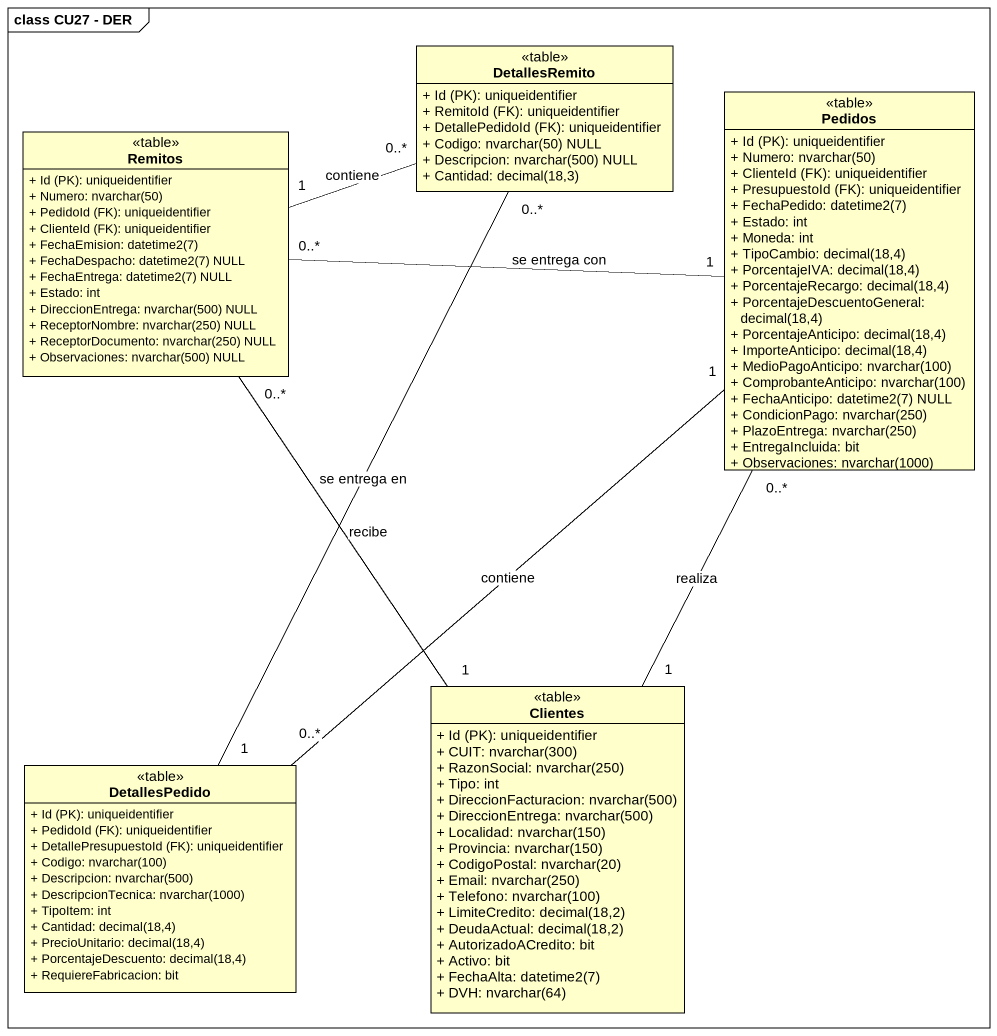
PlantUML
@startuml
mainframe class CU27 - DER
hide circle
hide empty members
skinparam classAttributeIconSize 0
class DetallesRemito <<table>> {
  {field} + Id (PK): uniqueidentifier
  {field} + RemitoId (FK): uniqueidentifier
  {field} + DetallePedidoId (FK): uniqueidentifier
  {field} + Codigo: nvarchar(50) NULL
  {field} + Descripcion: nvarchar(500) NULL
  {field} + Cantidad: decimal(18,3)
}
class Pedidos <<table>> {
  {field} + Id (PK): uniqueidentifier
  {field} + Numero: nvarchar(50)
  {field} + ClienteId (FK): uniqueidentifier
  {field} + PresupuestoId (FK): uniqueidentifier
  {field} + FechaPedido: datetime2(7)
  + Estado: int
  + Moneda: int
  {field} + TipoCambio: decimal(18,4)
  {field} + PorcentajeIVA: decimal(18,4)
  {field} + PorcentajeRecargo: decimal(18,4)
  {field} + PorcentajeDescuentoGeneral: decimal(18,4)
  {field} + PorcentajeAnticipo: decimal(18,4)
  {field} + ImporteAnticipo: decimal(18,4)
  {field} + MedioPagoAnticipo: nvarchar(100)
  {field} + ComprobanteAnticipo: nvarchar(100)
  {field} + FechaAnticipo: datetime2(7) NULL
  {field} + CondicionPago: nvarchar(250)
  {field} + PlazoEntrega: nvarchar(250)
  + EntregaIncluida: bit
  {field} + Observaciones: nvarchar(1000)
}
class Remitos <<table>> {
  {field} + Id (PK): uniqueidentifier
  {field} + Numero: nvarchar(50)
  {field} + PedidoId (FK): uniqueidentifier
  {field} + ClienteId (FK): uniqueidentifier
  {field} + FechaEmision: datetime2(7)
  {field} + FechaDespacho: datetime2(7) NULL
  {field} + FechaEntrega: datetime2(7) NULL
  + Estado: int
  {field} + DireccionEntrega: nvarchar(500) NULL
  {field} + ReceptorNombre: nvarchar(250) NULL
  {field} + ReceptorDocumento: nvarchar(250) NULL
  {field} + Observaciones: nvarchar(500) NULL
}
class Clientes <<table>> {
  {field} + Id (PK): uniqueidentifier
  {field} + CUIT: nvarchar(300)
  {field} + RazonSocial: nvarchar(250)
  + Tipo: int
  {field} + DireccionFacturacion: nvarchar(500)
  {field} + DireccionEntrega: nvarchar(500)
  {field} + Localidad: nvarchar(150)
  {field} + Provincia: nvarchar(150)
  {field} + CodigoPostal: nvarchar(20)
  {field} + Email: nvarchar(250)
  {field} + Telefono: nvarchar(100)
  {field} + LimiteCredito: decimal(18,2)
  {field} + DeudaActual: decimal(18,2)
  + AutorizadoACredito: bit
  + Activo: bit
  {field} + FechaAlta: datetime2(7)
  {field} + DVH: nvarchar(64)
}
class DetallesPedido <<table>> {
  {field} + Id (PK): uniqueidentifier
  {field} + PedidoId (FK): uniqueidentifier
  {field} + DetallePresupuestoId (FK): uniqueidentifier
  {field} + Codigo: nvarchar(100)
  {field} + Descripcion: nvarchar(500)
  {field} + DescripcionTecnica: nvarchar(1000)
  + TipoItem: int
  {field} + Cantidad: decimal(18,4)
  {field} + PrecioUnitario: decimal(18,4)
  {field} + PorcentajeDescuento: decimal(18,4)
  + RequiereFabricacion: bit
}
DetallesRemito "0..*" -left- "1" Remitos : contiene
DetallesRemito "0..*" -- "1" DetallesPedido : se entrega en
Pedidos "0..*" -- "1" Clientes : realiza
Remitos "0..*" -right- "1" Pedidos : se entrega con
Remitos "0..*" -- "1" Clientes : recibe
DetallesPedido "0..*" -up- "1" Pedidos : contiene
@enduml
